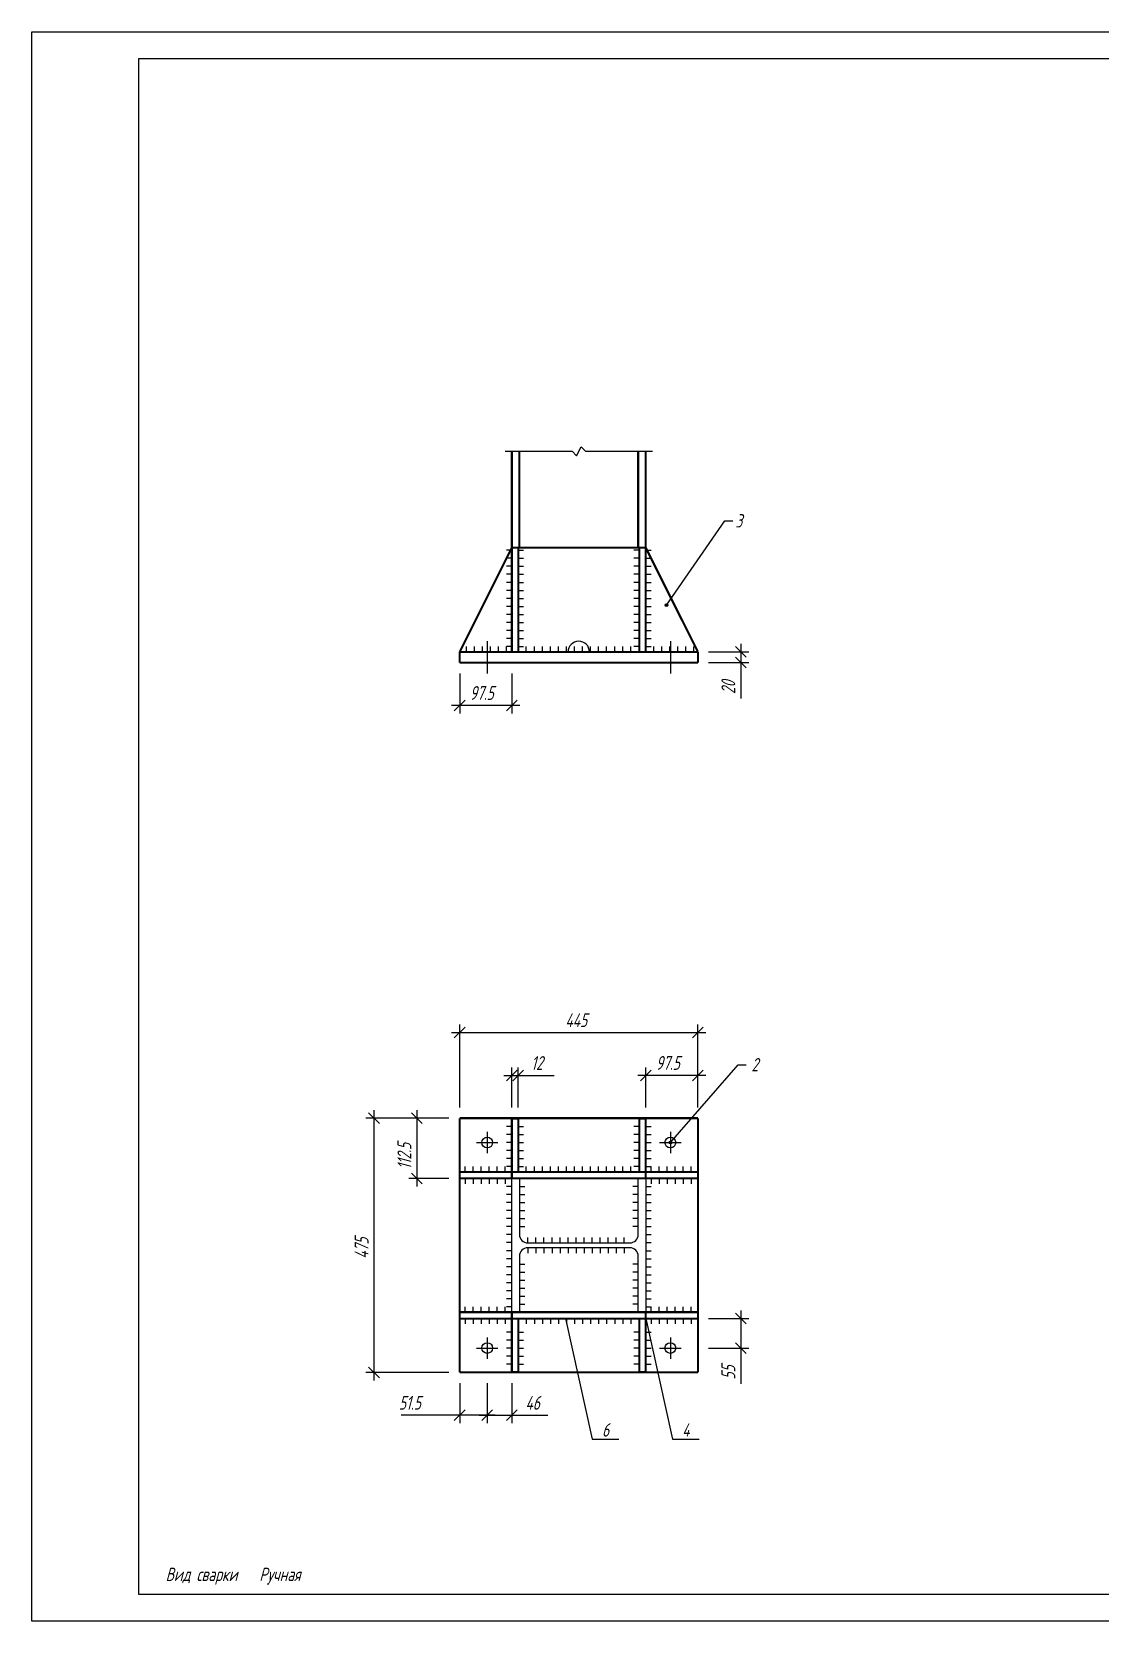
# Model space of a CAD drawing. Extents: x 0 to 420, y 0 to 297.
# Drawn here: x 0 to 199.6, y 0 to 297 of the extents above; entities that cross this region are included whole.
import ezdxf
from ezdxf.enums import TextEntityAlignment as Align

# ---------------------------------------------------------------- set-up
doc = ezdxf.new("R2010")
doc.units = 0
doc.header["$MEASUREMENT"] = 0
doc.layers.get('DEFPOINTS').update_dxf_attribs({"linetype": 'CONTINUOUS'})
for name, color, linetype in [('ВЫНОСКИ', 7, 'CONTINUOUS'), ('ПРОФИЛЬ', 7, 'CONTINUOUS'), ('РАЗМЕРЫ', 7, 'CONTINUOUS'), ('УЗЕЛ', 7, 'CONTINUOUS'), ('ШТАМП_РАМКА', 7, 'CONTINUOUS')]:
    doc.layers.add(name, color=color, linetype=linetype)
doc.styles.add('SCADOFFICE', font='RomanS', dxfattribs={"width": 0.7, "oblique": 15, "height": 2.5})
doc.dimstyles.new('SCADOFFICE_DIM', dxfattribs={"dimtxt": 2.5, "dimasz": 2, "dimexe": 1.5, "dimexo": 2, "dimgap": 1, "dimtad": 1, "dimdec": 4, "dimlfac": 10, "dimdsep": 46, "dimtxsty": 'SCADOFFICE', "dimblk": 'OBLIQUE', "dimsah": 1, "dimcen": 2.5, "dimdle": 1.5, "dimclrd": 256, "dimclre": 256, "dimclrt": 256, "dimadec": 0, "dimazin": 0, "dimtfac": 1, "dimtdec": 4, "dimtmove": 2, "dimatfit": 3, "dimldrblk": 'OBLIQUE', "dimfxl": 1, "dimtolj": 1, "dimarcsym": 0})

# ---------------------------------------------------------------- blocks, each defined once
blk = doc.blocks.new('*U18')
at = {"layer": 'ВЫНОСКИ'}
for points in [[(118.45, 189.64), (118.41, 190.08), (118.45, 190.1)], [(118.5, 189.62), (118.45, 190.1), (118.5, 190.12)], [(118.45, 189.64), (118.45, 190.1), (118.5, 189.62)], [(118.5, 189.62), (118.5, 190.12), (118.55, 189.62)], [(118.55, 189.62), (118.5, 190.12), (118.55, 190.12)], [(118.31, 189.77), (118.3, 189.92), (118.31, 189.97)], [(118.3, 189.82), (118.3, 189.87), (118.3, 189.92)], [(118.3, 189.82), (118.3, 189.92), (118.31, 189.77)], [(118.34, 189.73), (118.31, 189.97), (118.34, 190.01)], [(118.31, 189.77), (118.31, 189.97), (118.34, 189.73)], [(118.37, 189.69), (118.34, 190.01), (118.37, 190.05)], [(118.34, 189.73), (118.34, 190.01), (118.37, 189.69)], [(118.41, 189.66), (118.37, 190.05), (118.41, 190.08)], [(118.37, 189.69), (118.37, 190.05), (118.41, 189.66)], [(118.41, 189.66), (118.41, 190.08), (118.45, 189.64)]]:
    blk.add_solid(points, dxfattribs=at)
at = {"layer": 'ВЫНОСКИ', "extrusion": (0, 0, -1)}
for points in [[(-118.55, 189.62), (-118.55, 190.12), (-118.59, 189.62)], [(-118.59, 189.62), (-118.55, 190.12), (-118.59, 190.12)], [(-118.59, 189.62), (-118.59, 190.12), (-118.64, 189.64)], [(-118.64, 189.64), (-118.59, 190.12), (-118.64, 190.1)], [(-118.64, 189.64), (-118.64, 190.1), (-118.68, 189.66)], [(-118.68, 189.66), (-118.64, 190.1), (-118.68, 190.08)], [(-118.68, 189.66), (-118.68, 190.08), (-118.72, 189.69)], [(-118.72, 189.69), (-118.68, 190.08), (-118.72, 190.05)], [(-118.72, 189.69), (-118.72, 190.05), (-118.75, 189.73)], [(-118.75, 189.73), (-118.72, 190.05), (-118.75, 190.01)], [(-118.75, 189.73), (-118.75, 190.01), (-118.78, 189.77)], [(-118.78, 189.77), (-118.75, 190.01), (-118.78, 189.97)], [(-118.78, 189.77), (-118.78, 189.97), (-118.79, 189.82)], [(-118.79, 189.82), (-118.78, 189.97), (-118.79, 189.92)], [(-118.79, 189.82), (-118.79, 189.92), (-118.8, 189.87)]]:
    blk.add_solid(points, dxfattribs=at)
blk = doc.blocks.new('_OBLIQUE')
at = {"layer": 'РАЗМЕРЫ', "color": 0, "linetype": 'ByBlock'}
blk.add_line((-0.5, -0.5), (0.5, 0.5), dxfattribs=at)
blk = doc.blocks.new('*D1')
at = {"layer": 'DEFPOINTS', "color": 0}
for p in [(124.42, 181.12), (124.42, 179.12), (132.42, 179.12)]:
    blk.add_point(p, dxfattribs=at)
at = {"layer": 'РАЗМЕРЫ'}
for p, q in [((132.42, 182.62), (132.42, 177.62)), ((126.42, 181.12), (133.92, 181.12)), ((126.42, 179.12), (133.92, 179.12)), ((132.42, 181.12), (132.42, 172.42))]:
    blk.add_line(p, q, dxfattribs=at)
at = {"layer": 'РАЗМЕРЫ', "xscale": 2, "yscale": 2, "zscale": 2}
for p, rotation in [((132.42, 181.12), 90), ((132.42, 179.12), 270)]:
    blk.add_blockref('_OBLIQUE', p, dxfattribs=dict(at, rotation=rotation))
at = {"layer": 'РАЗМЕРЫ', "style": 'SCADOFFICE', "oblique": 15, "width": 0.676148}
blk.add_text('20', height=2.58819, rotation=90, dxfattribs=at).set_placement((131.3975, 173.247))
blk = doc.blocks.new('*D3')
at = {"layer": 'DEFPOINTS', "color": 0}
for p in [(79.92, 179.12), (89.67, 179.12), (79.92, 171.12)]:
    blk.add_point(p, dxfattribs=at)
at = {"layer": 'РАЗМЕРЫ'}
for p, q in [((79.92, 177.12), (79.92, 169.62)), ((89.67, 177.12), (89.67, 169.62)), ((91.17, 171.12), (78.42, 171.12))]:
    blk.add_line(p, q, dxfattribs=at)
at = {"layer": 'РАЗМЕРЫ', "xscale": 2, "yscale": 2, "zscale": 2}
for p in [(79.92, 171.12), (89.67, 171.12)]:
    blk.add_blockref('_OBLIQUE', p, dxfattribs=at)
at = {"layer": 'РАЗМЕРЫ', "style": 'SCADOFFICE', "oblique": 15, "width": 0.676148}
blk.add_text('97.5', height=2.5881905, dxfattribs=at).set_placement((81.794625, 172.1525))
blk = doc.blocks.new('*U22')
at = {"layer": 'ВЫНОСКИ'}
for points in [[(119.04, 89.34), (119.02, 89.49), (119.04, 89.54)], [(119.02, 89.39), (119.02, 89.44), (119.02, 89.49)], [(119.02, 89.39), (119.02, 89.49), (119.04, 89.34)], [(119.06, 89.3), (119.04, 89.54), (119.06, 89.58)], [(119.04, 89.34), (119.04, 89.54), (119.06, 89.3)], [(119.09, 89.26), (119.06, 89.58), (119.09, 89.62)], [(119.06, 89.3), (119.06, 89.58), (119.09, 89.26)], [(119.13, 89.23), (119.09, 89.62), (119.13, 89.65)], [(119.09, 89.26), (119.09, 89.62), (119.13, 89.23)], [(119.17, 89.21), (119.13, 89.65), (119.17, 89.67)], [(119.13, 89.23), (119.13, 89.65), (119.17, 89.21)], [(119.22, 89.19), (119.17, 89.67), (119.22, 89.69)], [(119.17, 89.21), (119.17, 89.67), (119.22, 89.19)], [(119.22, 89.19), (119.22, 89.69), (119.27, 89.19)], [(119.27, 89.19), (119.22, 89.69), (119.27, 89.69)]]:
    blk.add_solid(points, dxfattribs=at)
at = {"layer": 'ВЫНОСКИ', "extrusion": (0, 0, -1)}
for points in [[(-119.27, 89.19), (-119.27, 89.69), (-119.32, 89.19)], [(-119.32, 89.19), (-119.27, 89.69), (-119.32, 89.69)], [(-119.32, 89.19), (-119.32, 89.69), (-119.37, 89.21)], [(-119.37, 89.21), (-119.32, 89.69), (-119.37, 89.67)], [(-119.37, 89.21), (-119.37, 89.67), (-119.41, 89.23)], [(-119.41, 89.23), (-119.37, 89.67), (-119.41, 89.65)], [(-119.41, 89.23), (-119.41, 89.65), (-119.45, 89.26)], [(-119.45, 89.26), (-119.41, 89.65), (-119.45, 89.62)], [(-119.45, 89.26), (-119.45, 89.62), (-119.48, 89.3)], [(-119.48, 89.3), (-119.45, 89.62), (-119.48, 89.58)], [(-119.48, 89.3), (-119.48, 89.58), (-119.5, 89.34)], [(-119.5, 89.34), (-119.48, 89.58), (-119.5, 89.54)], [(-119.5, 89.34), (-119.5, 89.54), (-119.52, 89.39)], [(-119.52, 89.39), (-119.5, 89.54), (-119.52, 89.49)], [(-119.52, 89.39), (-119.52, 89.49), (-119.52, 89.44)]]:
    blk.add_solid(points, dxfattribs=at)
blk = doc.blocks.new('*D6')
at = {"layer": 'DEFPOINTS', "color": 0}
for p in [(85.07, 46.49), (89.67, 46.49), (89.67, 38.49)]:
    blk.add_point(p, dxfattribs=at)
at = {"layer": 'РАЗМЕРЫ'}
for p, q in [((85.07, 44.49), (85.07, 36.99)), ((89.67, 44.49), (89.67, 36.99)), ((83.57, 38.49), (91.17, 38.49)), ((89.67, 38.49), (96.37, 38.49))]:
    blk.add_line(p, q, dxfattribs=at)
at = {"layer": 'РАЗМЕРЫ', "xscale": 2, "yscale": 2, "zscale": 2, "rotation": 180}
blk.add_blockref('_OBLIQUE', (85.07, 38.49), dxfattribs=at)
at = {"layer": 'РАЗМЕРЫ', "xscale": 2, "yscale": 2, "zscale": 2}
blk.add_blockref('_OBLIQUE', (89.67, 38.49), dxfattribs=at)
at = {"layer": 'РАЗМЕРЫ', "style": 'SCADOFFICE', "oblique": 15, "width": 0.676148}
blk.add_text('46', height=2.58819, dxfattribs=at).set_placement((92.1935, 39.5125))
blk = doc.blocks.new('*D7')
at = {"layer": 'DEFPOINTS', "color": 0}
for p in [(79.92, 46.49), (85.07, 46.49), (79.92, 38.49)]:
    blk.add_point(p, dxfattribs=at)
at = {"layer": 'РАЗМЕРЫ'}
for p, q in [((79.92, 44.49), (79.92, 36.99)), ((85.07, 44.49), (85.07, 36.99)), ((85.07, 38.49), (69.02, 38.49)), ((86.57, 38.49), (78.42, 38.49))]:
    blk.add_line(p, q, dxfattribs=at)
at = {"layer": 'РАЗМЕРЫ', "xscale": 2, "yscale": 2, "zscale": 2}
for p in [(79.92, 38.49), (85.07, 38.49)]:
    blk.add_blockref('_OBLIQUE', p, dxfattribs=at)
at = {"layer": 'РАЗМЕРЫ', "style": 'SCADOFFICE', "oblique": 15, "width": 0.676148}
blk.add_text('51.5', height=2.58819, dxfattribs=at).set_placement((68.559, 39.5225))
blk = doc.blocks.new('*D8')
at = {"layer": 'DEFPOINTS', "color": 0}
for p in [(124.42, 109.99), (79.92, 93.99), (124.42, 93.99)]:
    blk.add_point(p, dxfattribs=at)
at = {"layer": 'РАЗМЕРЫ'}
for p, q in [((78.42, 109.99), (125.92, 109.99)), ((79.92, 95.99), (79.92, 111.49)), ((124.42, 95.99), (124.42, 111.49))]:
    blk.add_line(p, q, dxfattribs=at)
at = {"layer": 'РАЗМЕРЫ', "xscale": 2, "yscale": 2, "zscale": 2, "rotation": 180}
blk.add_blockref('_OBLIQUE', (79.92, 109.99), dxfattribs=at)
at = {"layer": 'РАЗМЕРЫ', "xscale": 2, "yscale": 2, "zscale": 2}
blk.add_blockref('_OBLIQUE', (124.42, 109.99), dxfattribs=at)
at = {"layer": 'РАЗМЕРЫ', "style": 'SCADOFFICE', "oblique": 15, "width": 0.676148}
blk.add_text('445', height=2.5881905, dxfattribs=at).set_placement((99.650875, 111.0125))
blk = doc.blocks.new('*D9')
at = {"layer": 'DEFPOINTS', "color": 0}
for p in [(63.92, 93.99), (79.92, 93.99), (79.92, 46.49)]:
    blk.add_point(p, dxfattribs=at)
at = {"layer": 'РАЗМЕРЫ'}
for p, q in [((63.92, 44.99), (63.92, 95.49)), ((77.92, 93.99), (62.42, 93.99)), ((77.92, 46.49), (62.42, 46.49))]:
    blk.add_line(p, q, dxfattribs=at)
at = {"layer": 'РАЗМЕРЫ', "xscale": 2, "yscale": 2, "zscale": 2}
for p, rotation in [((63.92, 93.99), 90), ((63.92, 46.49), 270)]:
    blk.add_blockref('_OBLIQUE', p, dxfattribs=dict(at, rotation=rotation))
at = {"layer": 'РАЗМЕРЫ', "style": 'SCADOFFICE', "oblique": 15, "width": 0.676148}
blk.add_text('475', height=2.5881905, rotation=90, dxfattribs=at).set_placement((62.8975, 67.720875))
blk = doc.blocks.new('*D10')
at = {"layer": 'DEFPOINTS', "color": 0}
for p in [(90.87, 101.99), (89.67, 93.99), (90.87, 93.99)]:
    blk.add_point(p, dxfattribs=at)
at = {"layer": 'РАЗМЕРЫ'}
for p, q in [((88.17, 101.99), (92.37, 101.99)), ((89.67, 95.99), (89.67, 103.49)), ((90.87, 95.99), (90.87, 103.49)), ((90.87, 101.99), (97.57, 101.99))]:
    blk.add_line(p, q, dxfattribs=at)
at = {"layer": 'РАЗМЕРЫ', "xscale": 2, "yscale": 2, "zscale": 2, "rotation": 180}
blk.add_blockref('_OBLIQUE', (89.67, 101.99), dxfattribs=at)
at = {"layer": 'РАЗМЕРЫ', "xscale": 2, "yscale": 2, "zscale": 2}
blk.add_blockref('_OBLIQUE', (90.87, 101.99), dxfattribs=at)
at = {"layer": 'РАЗМЕРЫ', "style": 'SCADOFFICE', "oblique": 15, "width": 0.676148}
blk.add_text('12', height=2.58819, dxfattribs=at).set_placement((93.26575, 103.0125))
blk = doc.blocks.new('*D11')
at = {"layer": 'DEFPOINTS', "color": 0}
for p in [(114.67, 101.99), (114.67, 93.99), (124.42, 93.99)]:
    blk.add_point(p, dxfattribs=at)
at = {"layer": 'РАЗМЕРЫ'}
for p, q in [((125.92, 101.99), (113.17, 101.99)), ((114.67, 95.99), (114.67, 103.49)), ((124.42, 95.99), (124.42, 103.49))]:
    blk.add_line(p, q, dxfattribs=at)
at = {"layer": 'РАЗМЕРЫ', "xscale": 2, "yscale": 2, "zscale": 2}
for p in [(114.67, 101.99), (124.42, 101.99)]:
    blk.add_blockref('_OBLIQUE', p, dxfattribs=at)
at = {"layer": 'РАЗМЕРЫ', "style": 'SCADOFFICE', "oblique": 15, "width": 0.676148}
blk.add_text('97.5', height=2.5881905, dxfattribs=at).set_placement((116.544625, 103.0225))
blk = doc.blocks.new('*D12')
at = {"layer": 'DEFPOINTS', "color": 0}
for p in [(79.92, 93.99), (71.92, 82.74), (79.92, 82.74)]:
    blk.add_point(p, dxfattribs=at)
at = {"layer": 'РАЗМЕРЫ'}
for p, q in [((71.92, 95.49), (71.92, 81.24)), ((77.92, 93.99), (70.42, 93.99)), ((77.92, 82.74), (70.42, 82.74))]:
    blk.add_line(p, q, dxfattribs=at)
at = {"layer": 'РАЗМЕРЫ', "xscale": 2, "yscale": 2, "zscale": 2}
for p, rotation in [((71.92, 93.99), 90), ((71.92, 82.74), 270)]:
    blk.add_blockref('_OBLIQUE', p, dxfattribs=dict(at, rotation=rotation))
at = {"layer": 'РАЗМЕРЫ', "style": 'SCADOFFICE', "oblique": 15, "width": 0.676148}
blk.add_text('112.5', height=2.58819, rotation=90, dxfattribs=at).set_placement((70.8875, 84.4345))
blk = doc.blocks.new('*D13')
at = {"layer": 'DEFPOINTS', "color": 0}
for p in [(124.42, 56.54), (124.42, 51.04), (132.42, 51.04)]:
    blk.add_point(p, dxfattribs=at)
at = {"layer": 'РАЗМЕРЫ'}
for p, q in [((126.42, 56.54), (133.92, 56.54)), ((132.42, 58.04), (132.42, 49.54)), ((132.42, 56.54), (132.42, 44.34)), ((126.42, 51.04), (133.92, 51.04))]:
    blk.add_line(p, q, dxfattribs=at)
at = {"layer": 'РАЗМЕРЫ', "xscale": 2, "yscale": 2, "zscale": 2}
for p, rotation in [((132.42, 56.54), 90), ((132.42, 51.04), 270)]:
    blk.add_blockref('_OBLIQUE', p, dxfattribs=dict(at, rotation=rotation))
at = {"layer": 'РАЗМЕРЫ', "style": 'SCADOFFICE', "oblique": 15, "width": 0.676148}
blk.add_text('55', height=2.58819, rotation=90, dxfattribs=at).set_placement((131.3975, 45.153))

msp = doc.modelspace()

# ---------------------------------------------------------------- linework, layer by layer
at = {"layer": 'ВЫНОСКИ', "linetype": 'Continuous'}
for p, q in [((118.545, 189.87), (129.42, 205.62)), ((129.42, 205.62), (130.92, 205.62)), ((89.67, 200.12), (88.67, 200.12)), ((90.87, 200.12), (91.87, 200.12)), ((113.47, 200.12), (112.47, 200.12)), ((114.67, 200.12), (115.67, 200.12)), ((89.67, 198.62), (88.67, 198.62)), ((89.67, 197.12), (88.67, 197.12)), ((90.87, 198.62), (91.87, 198.62)), ((90.87, 197.12), (91.87, 197.12)), ((113.47, 198.62), (112.47, 198.62)), ((113.47, 197.12), (112.47, 197.12)), ((114.67, 198.62), (115.67, 198.62)), ((114.67, 197.12), (115.67, 197.12)), ((89.67, 195.62), (88.67, 195.62)), ((89.67, 194.12), (88.67, 194.12)), ((90.87, 195.62), (91.87, 195.62)), ((90.87, 194.12), (91.87, 194.12)), ((113.47, 195.62), (112.47, 195.62)), ((113.47, 194.12), (112.47, 194.12)), ((114.67, 195.62), (115.67, 195.62)), ((114.67, 194.12), (115.67, 194.12)), ((89.67, 192.62), (88.67, 192.62)), ((89.67, 191.12), (88.67, 191.12)), ((90.87, 192.62), (91.87, 192.62)), ((90.87, 191.12), (91.87, 191.12)), ((113.47, 192.62), (112.47, 192.62)), ((113.47, 191.12), (112.47, 191.12)), ((114.67, 192.62), (115.67, 192.62)), ((114.67, 191.12), (115.67, 191.12)), ((89.67, 189.62), (88.67, 189.62)), ((89.67, 188.12), (88.67, 188.12)), ((90.87, 189.62), (91.87, 189.62)), ((90.87, 188.12), (91.87, 188.12)), ((113.47, 189.62), (112.47, 189.62)), ((113.47, 188.12), (112.47, 188.12)), ((114.67, 189.62), (115.67, 189.62)), ((114.67, 188.12), (115.67, 188.12)), ((89.67, 186.62), (88.67, 186.62)), ((89.67, 185.12), (88.67, 185.12)), ((90.87, 186.62), (91.87, 186.62)), ((90.87, 185.12), (91.87, 185.12)), ((113.47, 186.62), (112.47, 186.62)), ((113.47, 185.12), (112.47, 185.12)), ((114.67, 186.62), (115.67, 186.62)), ((114.67, 185.12), (115.67, 185.12)), ((81.17, 181.12), (81.17, 182.12)), ((82.67, 181.12), (82.67, 182.12)), ((84.17, 181.12), (84.17, 182.12)), ((85.07, 183.12), (85.07, 177.12)), ((85.67, 181.12), (85.67, 182.12)), ((87.17, 181.12), (87.17, 182.12)), ((89.67, 183.62), (88.67, 183.62)), ((88.67, 181.12), (88.67, 182.12)), ((89.67, 182.12), (88.67, 182.12)), ((90.87, 183.62), (91.87, 183.62)), ((90.87, 182.12), (91.87, 182.12)), ((92.37, 181.12), (92.37, 182.12)), ((93.87, 181.12), (93.87, 182.12)), ((95.37, 181.12), (95.37, 182.12)), ((96.87, 181.12), (96.87, 182.12)), ((98.37, 181.12), (98.37, 182.12)), ((99.87, 181.12), (99.87, 182.12)), ((101.37, 181.12), (101.37, 182.12)), ((102.87, 181.12), (102.87, 182.12)), ((104.37, 181.12), (104.37, 182.12)), ((105.87, 181.12), (105.87, 182.12)), ((107.37, 181.12), (107.37, 182.12)), ((108.87, 181.12), (108.87, 182.12)), ((110.37, 181.12), (110.37, 182.12)), ((111.87, 181.12), (111.87, 182.12)), ((113.47, 183.62), (112.47, 183.62)), ((113.47, 182.12), (112.47, 182.12)), ((114.67, 183.62), (115.67, 183.62)), ((114.67, 182.12), (115.67, 182.12)), ((116.17, 181.12), (116.17, 182.12)), ((117.67, 181.12), (117.67, 182.12)), ((119.17, 181.12), (119.17, 182.12)), ((119.27, 183.12), (119.27, 177.12)), ((120.67, 181.12), (120.67, 182.12)), ((122.17, 181.12), (122.17, 182.12)), ((123.67, 181.12), (123.67, 182.12)), ((119.27, 89.44), (131.92, 103.99)), ((131.92, 103.99), (133.42, 103.99)), ((83.07, 89.44), (87.07, 89.44)), ((85.07, 91.44), (85.07, 87.44))]:
    msp.add_line(p, q, dxfattribs=at)
for centre in [(118.545, 189.87), (119.27, 89.44)]:
    msp.add_circle(centre, 0.25, dxfattribs=at)
at = {"layer": 'ПРОФИЛЬ', "linetype": 'Continuous'}
for p, q in [((89.67, 57.74), (89.67, 82.74)), ((89.67, 82.74), (91.07, 82.74)), ((91.07, 82.74), (91.07, 72.29)), ((113.27, 72.29), (113.27, 82.74)), ((113.27, 82.74), (114.67, 82.74)), ((114.67, 82.74), (114.67, 57.74)), ((92.67, 70.69), (111.67, 70.69)), ((111.67, 69.79), (92.67, 69.79)), ((91.07, 68.19), (91.07, 57.74)), ((113.27, 57.74), (113.27, 68.19)), ((91.07, 57.74), (89.67, 57.74)), ((114.67, 57.74), (113.27, 57.74))]:
    msp.add_line(p, q, dxfattribs=at)
for centre in [(85.07, 89.44), (119.27, 89.44), (85.07, 51.04), (119.27, 51.04)]:
    msp.add_circle(centre, 1, dxfattribs=at)
for centre, radius, start, end in [((102.17, 181.12), 2, 0, 179.9), ((92.67, 72.29), 1.6, 180, 269.9), ((111.67, 72.29), 1.6, 270, 359.9), ((92.67, 68.19), 1.6, 90, 179.9), ((111.67, 68.19), 1.6, 0, 89.9)]:
    msp.add_arc(centre, radius, start, end, dxfattribs=at)
at = {"layer": 'УЗЕЛ', "linetype": 'Continuous'}
for p, q in [((88.42, 218.62), (100.92, 218.62)), ((100.92, 218.62), (101.753333, 217.786667)), ((101.753333, 217.786667), (102.586667, 219.453333)), ((102.586667, 219.453333), (103.42, 218.62)), ((103.42, 218.62), (115.92, 218.62)), ((89.67, 92.44), (88.67, 92.44)), ((90.87, 92.44), (91.87, 92.44)), ((113.47, 92.44), (112.47, 92.44)), ((114.67, 92.44), (115.67, 92.44)), ((89.67, 90.94), (88.67, 90.94)), ((89.67, 89.44), (88.67, 89.44)), ((90.87, 90.94), (91.87, 90.94)), ((90.87, 89.44), (91.87, 89.44)), ((113.47, 90.94), (112.47, 90.94)), ((113.47, 89.44), (112.47, 89.44)), ((114.67, 90.94), (115.67, 90.94)), ((114.67, 89.44), (115.67, 89.44)), ((117.27, 89.44), (121.27, 89.44)), ((119.27, 91.44), (119.27, 87.44)), ((89.67, 87.94), (88.67, 87.94)), ((89.67, 86.44), (88.67, 86.44)), ((90.87, 87.94), (91.87, 87.94)), ((90.87, 86.44), (91.87, 86.44)), ((113.47, 87.94), (112.47, 87.94)), ((113.47, 86.44), (112.47, 86.44)), ((114.67, 87.94), (115.67, 87.94)), ((114.67, 86.44), (115.67, 86.44)), ((80.92, 83.94), (80.92, 84.94)), ((82.42, 83.94), (82.42, 84.94)), ((83.92, 83.94), (83.92, 84.94)), ((85.42, 83.94), (85.42, 84.94)), ((86.92, 83.94), (86.92, 84.94)), ((88.42, 83.94), (88.42, 84.94)), ((89.67, 84.94), (88.67, 84.94)), ((90.87, 84.94), (91.87, 84.94)), ((92.37, 83.94), (92.37, 84.94)), ((93.87, 83.94), (93.87, 84.94)), ((95.37, 83.94), (95.37, 84.94)), ((96.87, 83.94), (96.87, 84.94)), ((98.37, 83.94), (98.37, 84.94)), ((99.87, 83.94), (99.87, 84.94)), ((101.37, 83.94), (101.37, 84.94)), ((102.87, 83.94), (102.87, 84.94)), ((104.37, 83.94), (104.37, 84.94)), ((105.87, 83.94), (105.87, 84.94)), ((107.37, 83.94), (107.37, 84.94)), ((108.87, 83.94), (108.87, 84.94)), ((110.37, 83.94), (110.37, 84.94)), ((111.87, 83.94), (111.87, 84.94)), ((113.47, 84.94), (112.47, 84.94)), ((114.67, 84.94), (115.67, 84.94)), ((115.67, 83.94), (115.67, 84.94)), ((117.17, 83.94), (117.17, 84.94)), ((118.67, 83.94), (118.67, 84.94)), ((120.17, 83.94), (120.17, 84.94)), ((121.67, 83.94), (121.67, 84.94)), ((123.17, 83.94), (123.17, 84.94)), ((80.92, 82.74), (80.92, 81.74)), ((82.42, 82.74), (82.42, 81.74)), ((83.92, 82.74), (83.92, 81.74)), ((85.42, 82.74), (85.42, 81.74)), ((86.92, 82.74), (86.92, 81.74)), ((88.42, 82.74), (88.42, 81.74)), ((89.67, 81.24), (88.67, 81.24)), ((91.07, 82.74), (92.07, 82.74)), ((91.07, 82.74), (92.07, 82.74)), ((91.07, 81.24), (92.07, 81.24)), ((91.07, 81.24), (92.07, 81.24)), ((113.27, 82.74), (112.27, 82.74)), ((113.27, 82.74), (112.27, 82.74)), ((113.27, 81.24), (112.27, 81.24)), ((113.27, 81.24), (112.27, 81.24)), ((114.67, 81.24), (115.67, 81.24)), ((115.67, 82.74), (115.67, 81.74)), ((117.17, 82.74), (117.17, 81.74)), ((118.67, 82.74), (118.67, 81.74)), ((120.17, 82.74), (120.17, 81.74)), ((121.67, 82.74), (121.67, 81.74)), ((123.17, 82.74), (123.17, 81.74)), ((89.67, 79.74), (88.67, 79.74)), ((89.67, 78.24), (88.67, 78.24)), ((91.07, 79.74), (92.07, 79.74)), ((91.07, 79.74), (92.07, 79.74)), ((91.07, 78.24), (92.07, 78.24)), ((91.07, 78.24), (92.07, 78.24)), ((113.27, 79.74), (112.27, 79.74)), ((113.27, 79.74), (112.27, 79.74)), ((113.27, 78.24), (112.27, 78.24)), ((113.27, 78.24), (112.27, 78.24)), ((114.67, 79.74), (115.67, 79.74)), ((114.67, 78.24), (115.67, 78.24)), ((89.67, 76.74), (88.67, 76.74)), ((89.67, 75.24), (88.67, 75.24)), ((91.07, 76.74), (92.07, 76.74)), ((91.07, 76.74), (92.07, 76.74)), ((91.07, 75.24), (92.07, 75.24)), ((91.07, 75.24), (92.07, 75.24)), ((113.27, 76.74), (112.27, 76.74)), ((113.27, 76.74), (112.27, 76.74)), ((113.27, 75.24), (112.27, 75.24)), ((113.27, 75.24), (112.27, 75.24)), ((114.67, 76.74), (115.67, 76.74)), ((114.67, 75.24), (115.67, 75.24)), ((89.67, 73.74), (88.67, 73.74)), ((89.67, 72.24), (88.67, 72.24)), ((91.07, 73.74), (92.07, 73.74)), ((91.07, 73.74), (92.07, 73.74)), ((92.67, 70.69), (92.67, 71.69)), ((92.67, 70.69), (92.67, 71.69)), ((94.17, 70.69), (94.17, 71.69)), ((94.17, 70.69), (94.17, 71.69)), ((95.67, 70.69), (95.67, 71.69)), ((95.67, 70.69), (95.67, 71.69)), ((97.17, 70.69), (97.17, 71.69)), ((97.17, 70.69), (97.17, 71.69)), ((98.67, 70.69), (98.67, 71.69)), ((98.67, 70.69), (98.67, 71.69)), ((100.17, 70.69), (100.17, 71.69)), ((100.17, 70.69), (100.17, 71.69)), ((101.67, 70.69), (101.67, 71.69)), ((101.67, 70.69), (101.67, 71.69)), ((103.17, 70.69), (103.17, 71.69)), ((103.17, 70.69), (103.17, 71.69)), ((104.67, 70.69), (104.67, 71.69)), ((104.67, 70.69), (104.67, 71.69)), ((106.17, 70.69), (106.17, 71.69)), ((106.17, 70.69), (106.17, 71.69)), ((107.67, 70.69), (107.67, 71.69)), ((107.67, 70.69), (107.67, 71.69)), ((109.17, 70.69), (109.17, 71.69)), ((109.17, 70.69), (109.17, 71.69)), ((110.67, 70.69), (110.67, 71.69)), ((110.67, 70.69), (110.67, 71.69)), ((113.27, 73.74), (112.27, 73.74)), ((113.27, 73.74), (112.27, 73.74)), ((114.67, 73.74), (115.67, 73.74)), ((114.67, 72.24), (115.67, 72.24)), ((89.67, 70.74), (88.67, 70.74)), ((89.67, 69.24), (88.67, 69.24)), ((92.67, 69.79), (92.67, 68.79)), ((92.67, 69.79), (92.67, 68.79)), ((94.17, 69.79), (94.17, 68.79)), ((94.17, 69.79), (94.17, 68.79)), ((95.67, 69.79), (95.67, 68.79)), ((95.67, 69.79), (95.67, 68.79)), ((97.17, 69.79), (97.17, 68.79)), ((97.17, 69.79), (97.17, 68.79)), ((98.67, 69.79), (98.67, 68.79)), ((98.67, 69.79), (98.67, 68.79)), ((100.17, 69.79), (100.17, 68.79)), ((100.17, 69.79), (100.17, 68.79)), ((101.67, 69.79), (101.67, 68.79)), ((101.67, 69.79), (101.67, 68.79)), ((103.17, 69.79), (103.17, 68.79)), ((103.17, 69.79), (103.17, 68.79)), ((104.67, 69.79), (104.67, 68.79)), ((104.67, 69.79), (104.67, 68.79)), ((106.17, 69.79), (106.17, 68.79)), ((106.17, 69.79), (106.17, 68.79)), ((107.67, 69.79), (107.67, 68.79)), ((107.67, 69.79), (107.67, 68.79)), ((109.17, 69.79), (109.17, 68.79)), ((109.17, 69.79), (109.17, 68.79)), ((110.67, 69.79), (110.67, 68.79)), ((110.67, 69.79), (110.67, 68.79)), ((114.67, 70.74), (115.67, 70.74)), ((114.67, 69.24), (115.67, 69.24)), ((89.67, 67.74), (88.67, 67.74)), ((89.67, 66.24), (88.67, 66.24)), ((91.07, 66.74), (92.07, 66.74)), ((91.07, 66.74), (92.07, 66.74)), ((113.27, 66.74), (112.27, 66.74)), ((113.27, 66.74), (112.27, 66.74)), ((114.67, 67.74), (115.67, 67.74)), ((114.67, 66.24), (115.67, 66.24)), ((89.67, 64.74), (88.67, 64.74)), ((89.67, 63.24), (88.67, 63.24)), ((91.07, 65.24), (92.07, 65.24)), ((91.07, 65.24), (92.07, 65.24)), ((91.07, 63.74), (92.07, 63.74)), ((91.07, 63.74), (92.07, 63.74)), ((113.27, 65.24), (112.27, 65.24)), ((113.27, 65.24), (112.27, 65.24)), ((113.27, 63.74), (112.27, 63.74)), ((113.27, 63.74), (112.27, 63.74)), ((114.67, 64.74), (115.67, 64.74)), ((114.67, 63.24), (115.67, 63.24)), ((89.67, 61.74), (88.67, 61.74)), ((89.67, 60.24), (88.67, 60.24)), ((91.07, 62.24), (92.07, 62.24)), ((91.07, 62.24), (92.07, 62.24)), ((91.07, 60.74), (92.07, 60.74)), ((91.07, 60.74), (92.07, 60.74)), ((113.27, 62.24), (112.27, 62.24)), ((113.27, 62.24), (112.27, 62.24)), ((113.27, 60.74), (112.27, 60.74)), ((113.27, 60.74), (112.27, 60.74)), ((114.67, 61.74), (115.67, 61.74)), ((114.67, 60.24), (115.67, 60.24)), ((80.92, 57.74), (80.92, 58.74)), ((80.92, 56.54), (80.92, 55.54)), ((82.42, 57.74), (82.42, 58.74)), ((82.42, 56.54), (82.42, 55.54)), ((83.92, 57.74), (83.92, 58.74)), ((83.92, 56.54), (83.92, 55.54)), ((85.42, 57.74), (85.42, 58.74)), ((85.42, 56.54), (85.42, 55.54)), ((86.92, 57.74), (86.92, 58.74)), ((86.92, 56.54), (86.92, 55.54)), ((88.42, 57.74), (88.42, 58.74)), ((88.42, 56.54), (88.42, 55.54)), ((89.67, 58.74), (88.67, 58.74)), ((91.07, 59.24), (92.07, 59.24)), ((91.07, 59.24), (92.07, 59.24)), ((91.07, 57.74), (92.07, 57.74)), ((91.07, 57.74), (92.07, 57.74)), ((92.37, 56.54), (92.37, 55.54)), ((93.87, 56.54), (93.87, 55.54)), ((95.37, 56.54), (95.37, 55.54)), ((96.87, 56.54), (96.87, 55.54)), ((98.37, 56.54), (98.37, 55.54)), ((99.67, 56.54), (104.67, 33.99)), ((99.87, 56.54), (99.87, 55.54)), ((101.37, 56.54), (101.37, 55.54)), ((102.87, 56.54), (102.87, 55.54)), ((104.37, 56.54), (104.37, 55.54)), ((105.87, 56.54), (105.87, 55.54)), ((107.37, 56.54), (107.37, 55.54)), ((108.87, 56.54), (108.87, 55.54)), ((110.37, 56.54), (110.37, 55.54)), ((111.87, 56.54), (111.87, 55.54)), ((113.27, 59.24), (112.27, 59.24)), ((113.27, 59.24), (112.27, 59.24)), ((113.27, 57.74), (112.27, 57.74)), ((113.27, 57.74), (112.27, 57.74)), ((114.67, 58.74), (115.67, 58.74)), ((114.67, 56.54), (119.67, 33.99)), ((115.67, 57.74), (115.67, 58.74)), ((115.67, 56.54), (115.67, 55.54)), ((117.17, 57.74), (117.17, 58.74)), ((117.17, 56.54), (117.17, 55.54)), ((118.67, 57.74), (118.67, 58.74)), ((118.67, 56.54), (118.67, 55.54)), ((120.17, 57.74), (120.17, 58.74)), ((120.17, 56.54), (120.17, 55.54)), ((121.67, 57.74), (121.67, 58.74)), ((121.67, 56.54), (121.67, 55.54)), ((123.17, 57.74), (123.17, 58.74)), ((123.17, 56.54), (123.17, 55.54)), ((89.67, 54.04), (88.67, 54.04)), ((90.87, 54.04), (91.87, 54.04)), ((113.47, 54.04), (112.47, 54.04)), ((114.67, 54.04), (115.67, 54.04)), ((83.07, 51.04), (87.07, 51.04)), ((85.07, 53.04), (85.07, 49.04)), ((89.67, 52.54), (88.67, 52.54)), ((89.67, 51.04), (88.67, 51.04)), ((90.87, 52.54), (91.87, 52.54)), ((90.87, 51.04), (91.87, 51.04)), ((113.47, 52.54), (112.47, 52.54)), ((113.47, 51.04), (112.47, 51.04)), ((114.67, 52.54), (115.67, 52.54)), ((114.67, 51.04), (115.67, 51.04)), ((117.27, 51.04), (121.27, 51.04)), ((119.27, 53.04), (119.27, 49.04)), ((89.67, 49.54), (88.67, 49.54)), ((89.67, 48.04), (88.67, 48.04)), ((90.87, 49.54), (91.87, 49.54)), ((90.87, 48.04), (91.87, 48.04)), ((113.47, 49.54), (112.47, 49.54)), ((113.47, 48.04), (112.47, 48.04)), ((114.67, 49.54), (115.67, 49.54)), ((114.67, 48.04), (115.67, 48.04)), ((89.67, 46.54), (88.67, 46.54)), ((90.87, 46.54), (91.87, 46.54)), ((113.47, 46.54), (112.47, 46.54)), ((114.67, 46.54), (115.67, 46.54)), ((104.67, 33.99), (109.67, 33.99)), ((119.67, 33.99), (124.67, 33.99))]:
    msp.add_line(p, q, dxfattribs=at)
at = {"layer": 'УЗЕЛ', "linetype": 'Continuous', "const_width": 0.4}
for points in [[(89.67, 200.62), (89.67, 218.62)], [(91.07, 200.62), (91.07, 218.62)], [(113.27, 200.62), (113.27, 218.62)], [(114.67, 200.62), (114.67, 218.62)], [(79.92, 181.12), (89.67, 200.62)], [(89.67, 200.62), (89.67, 181.12)], [(89.67, 200.62), (114.67, 200.62)], [(90.87, 200.62), (90.87, 181.12)], [(113.47, 200.62), (113.47, 181.12)], [(114.67, 200.62), (114.67, 181.12)], [(114.67, 200.62), (124.42, 181.12)], [(79.92, 181.12), (124.42, 181.12)], [(79.92, 179.12), (79.92, 181.12)], [(124.42, 181.12), (124.42, 179.12)], [(124.42, 179.12), (79.92, 179.12)], [(124.42, 93.99), (79.92, 93.99)], [(79.92, 93.99), (79.92, 46.49)], [(89.67, 93.94), (90.87, 93.94)], [(89.67, 83.94), (89.67, 93.94)], [(90.87, 93.94), (90.87, 83.94)], [(113.47, 93.94), (114.67, 93.94)], [(113.47, 83.94), (113.47, 93.94)], [(114.67, 93.94), (114.67, 83.94)], [(124.42, 46.49), (124.42, 93.99)], [(79.92, 83.94), (124.42, 83.94)], [(79.92, 82.74), (79.92, 83.94)], [(89.67, 83.94), (89.67, 82.74)], [(90.87, 83.94), (89.67, 83.94)], [(114.67, 83.94), (113.47, 83.94)], [(114.67, 83.94), (114.67, 82.74)], [(124.42, 83.94), (124.42, 82.74)], [(124.42, 82.74), (79.92, 82.74)], [(79.92, 57.74), (124.42, 57.74)], [(79.92, 56.54), (79.92, 57.74)], [(124.42, 56.54), (79.92, 56.54)], [(89.67, 57.74), (89.67, 56.54)], [(89.67, 56.54), (90.87, 56.54)], [(89.67, 46.54), (89.67, 56.54)], [(90.87, 56.54), (90.87, 46.54)], [(113.47, 56.54), (114.67, 56.54)], [(113.47, 46.54), (113.47, 56.54)], [(114.67, 57.74), (114.67, 56.54)], [(114.67, 56.54), (114.67, 46.54)], [(124.42, 57.74), (124.42, 56.54)], [(79.92, 46.49), (124.42, 46.49)], [(90.87, 46.54), (89.67, 46.54)], [(114.67, 46.54), (113.47, 46.54)]]:
    msp.add_lwpolyline(points, dxfattribs=at)
at = {"layer": 'ШТАМП_РАМКА', "linetype": 'Continuous'}
for p, q in [((0, 297), (420, 297)), ((0, 0), (0, 297)), ((20, 292), (415, 292)), ((20, 5), (20, 292)), ((415, 5), (20, 5)), ((420, 0), (0, 0))]:
    msp.add_line(p, q, dxfattribs=at)

# ---------------------------------------------------------------- block references
at = {"layer": 'ВЫНОСКИ'}
for name in ['*U18', '*U22']:
    msp.add_blockref(name, (0, 0), dxfattribs=at)

# ---------------------------------------------------------------- texts
at = {"layer": 'ВЫНОСКИ', "style": 'SCADOFFICE', "oblique": 15, "width": 0.7}
for s, p in [('3', (131.42, 204.37)), ('2', (134.42, 102.74))]:
    msp.add_text(s, height=2.5, dxfattribs=at).set_placement(p)
at = {"layer": 'УЗЕЛ', "style": 'SCADOFFICE', "oblique": 15, "width": 0.7}
for s, p in [('6', (107.17, 34.49)), ('4', (122.17, 34.49))]:
    msp.add_text(s, height=2.5, dxfattribs=at).set_placement(p, align=Align.CENTER)
at = {"layer": 'ШТАМП_РАМКА', "style": 'SCADOFFICE', "oblique": 15, "width": 0.7}
for s, p in [('Вид сварки', (25, 7.5)), ('Ручная', (42.5, 7.5))]:
    msp.add_text(s, height=2.5, dxfattribs=at).set_placement(p)

# ---------------------------------------------------------------- dimensions: what is measured, and where the dimension line sits
at = {"layer": 'РАЗМЕРЫ'}
for base, p1, p2, picture, middle in [((132.42, 179.12), (124.42, 181.12), (124.42, 179.12), '*D1', (132.42, 174.92)), ((132.42, 51.04), (124.42, 56.54), (124.42, 51.04), '*D13', (132.42, 46.84))]:
    dim = msp.add_linear_dim(base=base, p1=p1, p2=p2, angle=90, dimstyle='SCADOFFICE_DIM', dxfattribs=at)
    dim.commit()
    dim.dimension.update_dxf_attribs({"geometry": picture, "text_midpoint": middle, "dimtype": 160})
for base, p1, p2, picture, middle in [((79.92, 171.12), (89.67, 179.12), (79.92, 179.12), '*D3', (84.795, 171.12)), ((124.42, 109.99), (79.92, 93.99), (124.42, 93.99), '*D8', (102.17, 109.99)), ((114.67, 101.99), (124.42, 93.99), (114.67, 93.99), '*D11', (119.545, 101.99))]:
    dim = msp.add_linear_dim(base=base, p1=p1, p2=p2, dimstyle='SCADOFFICE_DIM', dxfattribs=at)
    dim.commit()
    dim.dimension.update_dxf_attribs({"geometry": picture, "text_midpoint": middle})
for base, p1, p2, picture, middle in [((90.87, 101.99), (89.67, 93.99), (90.87, 93.99), '*D10', (95.07, 101.99)), ((79.92, 38.49), (85.07, 46.49), (79.92, 46.49), '*D7', (71.52, 38.49)), ((89.67, 38.49), (85.07, 46.49), (89.67, 46.49), '*D6', (93.87, 38.49))]:
    dim = msp.add_linear_dim(base=base, p1=p1, p2=p2, dimstyle='SCADOFFICE_DIM', dxfattribs=at)
    dim.commit()
    dim.dimension.update_dxf_attribs({"geometry": picture, "text_midpoint": middle, "dimtype": 160})
for base, p1, p2, picture, middle in [((63.92, 93.99), (79.92, 46.49), (79.92, 93.99), '*D9', (63.92, 70.24)), ((71.92, 82.74), (79.92, 93.99), (79.92, 82.74), '*D12', (71.92, 88.365))]:
    dim = msp.add_linear_dim(base=base, p1=p1, p2=p2, angle=90, dimstyle='SCADOFFICE_DIM', dxfattribs=at)
    dim.commit()
    dim.dimension.update_dxf_attribs({"geometry": picture, "text_midpoint": middle})

doc.saveas('drawing.dxf')
